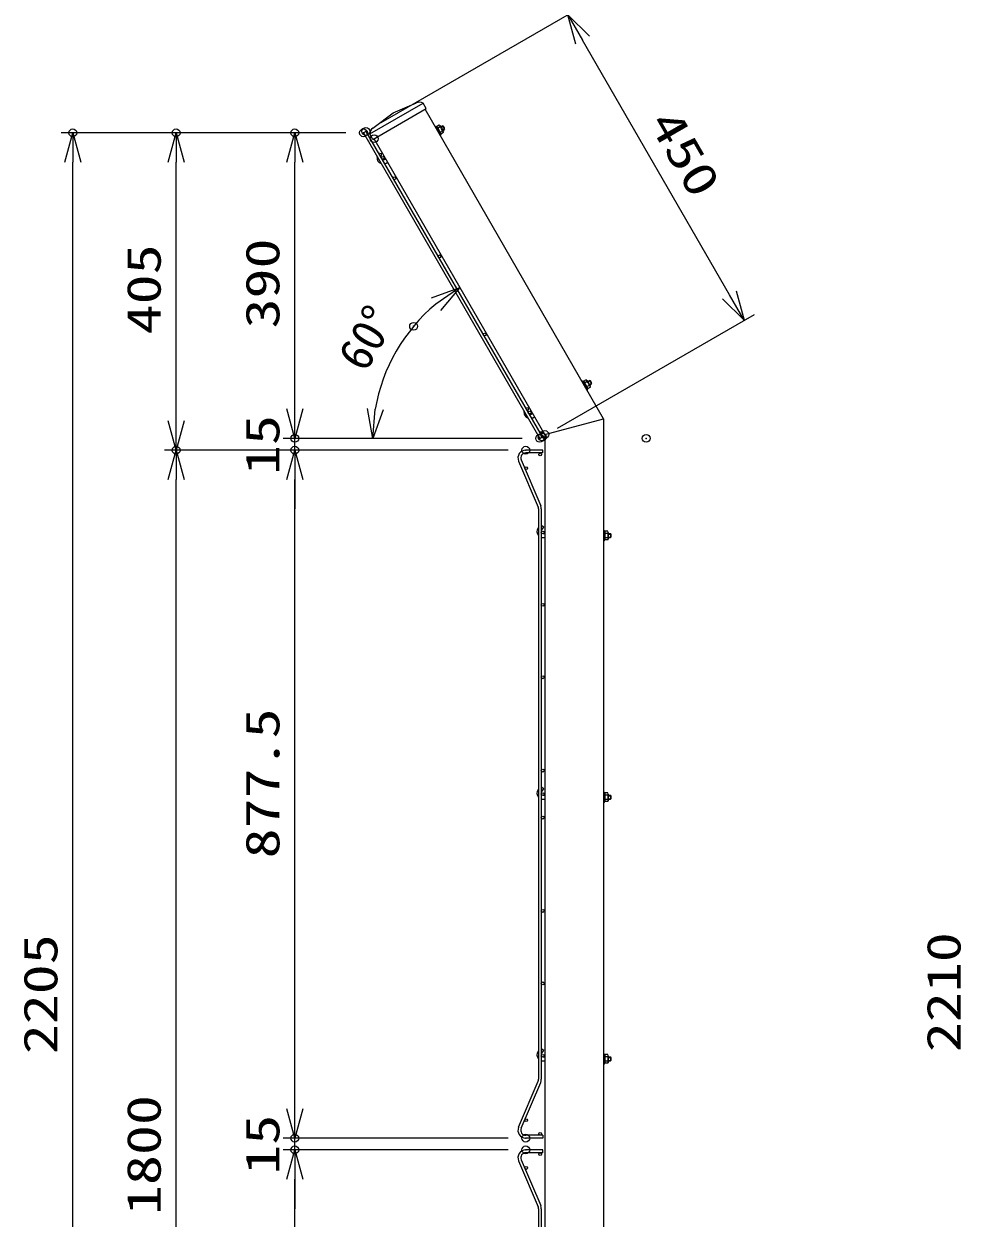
# Model space of a CAD drawing. Units: millimetres, scale not verified. Extents: x -6301 to 6299, y -4454 to 4456.
# Drawn here: x 3622 to 4818, y -39 to 1484 of the extents above; entities that cross this region are included whole.
import ezdxf
from ezdxf.enums import TextEntityAlignment as Align

# ---------------------------------------------------------------- set-up
doc = ezdxf.new("R2010")
doc.units = ezdxf.units.MM
doc.header["$LTSCALE"] = 20
doc.header["$PDMODE"] = 32
doc.header["$PDSIZE"] = 10
doc.layers.add('0-3_0', color=7, linetype='Continuous', lineweight=25)
doc.layers.add('0-9_EXTCNT-L', color=7, linetype='Continuous', lineweight=25)
doc.layers.add('0-4_DEFPOINTS', color=7, linetype='Continuous')
doc.styles.add('ＭＳ ゴシック', font='')
doc.styles.get('ＭＳ ゴシック').set_extended_font_data('MS Gothic')

# ---------------------------------------------------------------- blocks, each defined once
blk = doc.blocks.new('_Open30')
at = {"layer": '0-3_0', "color": 2}
blk.add_line((0, 0), (-20, 0), dxfattribs=at)
blk.add_lwpolyline([(-20, 5.36), (0, 0), (-20, -5.36)], dxfattribs=at)

msp = doc.modelspace()

# ---------------------------------------------------------------- linework, layer by layer
at = {"layer": '0-3_0', "color": 1}
for p, q in [((4077.68, 1358.52), (4328.92, 1503.57)), ((4032.58, 1345.47), (3669.18, 1345.47)), ((4032.58, 1345.47), (3801.04, 1345.47)), ((4032.58, 1345.47), (3952.47, 1345.47)), ((4302.68, 968.81), (4553.92, 1113.86)), ((4257.58, 955.76), (3952.47, 955.76)), ((4257.58, 955.76), (3952.47, 955.76)), ((4257.58, 955.76), (4052.06, 955.76)), ((4239.74, 940.76), (3801.04, 940.76)), ((4239.74, 940.76), (3801.04, 940.76)), ((4239.74, 940.76), (3952.47, 940.76)), ((4239.74, 940.76), (3952.47, 940.76)), ((4239.74, 63.26), (3952.47, 63.26)), ((4239.74, 63.26), (3952.47, 63.26)), ((4239.74, 48.27), (3952.47, 48.27)), ((4239.74, 48.27), (3952.47, 48.27))]:
    msp.add_line(p, q, dxfattribs=at)
at = {"layer": '0-3_0', "color": 2}
for p, q in [((4522.17, 1138.83), (4334.67, 1463.59)), ((3684.18, -821.74), (3684.18, 1307.97)), ((3816.04, 978.26), (3816.04, 1307.97)), ((3967.47, 993.26), (3967.47, 1307.97)), ((3967.47, 993.26), (3967.47, 1030.76)), ((3967.47, 940.76), (3967.47, 955.76)), ((3816.04, -821.74), (3816.04, 903.26)), ((3967.47, 903.26), (3967.47, 865.76)), ((3967.47, 100.76), (3967.47, 903.26)), ((3967.47, 100.76), (3967.47, 138.26)), ((3967.47, 48.27), (3967.47, 63.26)), ((3967.47, -791.74), (3967.47, 10.77)), ((3967.47, 10.77), (3967.47, -26.73))]:
    msp.add_line(p, q, dxfattribs=at)
at = {"layer": '0-3_0'}
for p, q in [((4063.23, 1344.05), (4131.21, 1383.3)), ((4063.23, 1344.05), (4131.21, 1383.3)), ((4067.23, 1337.12), (4135.21, 1376.37)), ((4067.23, 1337.12), (4135.21, 1376.37)), ((4135.21, 1376.37), (4131.21, 1383.3)), ((4135.21, 1376.37), (4131.21, 1383.3)), ((4361.54, 980.85), (4133.69, 1375.5)), ((4361.54, 980.85), (4133.69, 1375.5)), ((4067.23, 1337.12), (4063.23, 1344.05)), ((4067.23, 1337.12), (4063.23, 1344.05)), ((4146.45, 1353.41), (4147.14, 1353.81)), ((4146.45, 1353.41), (4147.14, 1353.81)), ((4146.45, 1353.41), (4152.95, 1342.15)), ((4146.45, 1353.41), (4152.95, 1342.15)), ((4147.14, 1353.81), (4153.64, 1342.55)), ((4147.14, 1353.81), (4153.64, 1342.55)), ((4151.7, 1355.32), (4148.11, 1353.25)), ((4151.7, 1355.32), (4148.11, 1353.25)), ((4153.08, 1352.92), (4149.5, 1350.86)), ((4153.08, 1352.92), (4149.5, 1350.86)), ((4155.84, 1348.14), (4152.26, 1346.07)), ((4155.84, 1348.14), (4152.26, 1346.07)), ((4152.81, 1354.38), (4157.06, 1347.02)), ((4152.81, 1354.38), (4157.06, 1347.02)), ((4152.95, 1342.15), (4153.64, 1342.55)), ((4152.95, 1342.15), (4153.64, 1342.55)), ((4153.59, 1353.03), (4156.01, 1354.43)), ((4153.59, 1353.03), (4156.01, 1354.43)), ((4157.22, 1345.75), (4153.64, 1343.68)), ((4157.22, 1345.75), (4153.64, 1343.68)), ((4153.64, 1342.55), (4153.64, 1343.68)), ((4153.64, 1342.55), (4153.64, 1343.68)), ((4153.89, 1352.51), (4156.68, 1354.12)), ((4153.89, 1352.51), (4156.68, 1354.12)), ((4155.89, 1349.05), (4158.68, 1350.66)), ((4155.89, 1349.05), (4158.68, 1350.66)), ((4156.01, 1354.43), (4158.61, 1349.92)), ((4156.01, 1354.43), (4158.61, 1349.92)), ((4156.19, 1348.53), (4158.61, 1349.92)), ((4156.19, 1348.53), (4158.61, 1349.92)), ((4286.54, 960.76), (4068.74, 1338)), ((4286.54, 960.76), (4068.74, 1338)), ((4072.45, 1314.61), (4072.53, 1315.24)), ((4072.45, 1314.61), (4072.53, 1315.24)), ((4078.22, 1318.89), (4074.3, 1319.37)), ((4078.22, 1318.89), (4074.3, 1319.37)), ((4077.62, 1313.98), (4078.22, 1318.89)), ((4077.62, 1313.98), (4078.22, 1318.89)), ((4081.5, 1311.41), (4083.44, 1312.53)), ((4081.5, 1311.41), (4083.44, 1312.53)), ((4084.1, 1306.9), (4086.04, 1308.03)), ((4084.1, 1306.9), (4086.04, 1308.03)), ((4333.93, 1028.69), (4334.62, 1029.09)), ((4333.93, 1028.69), (4334.62, 1029.09)), ((4333.93, 1028.69), (4340.43, 1017.43)), ((4333.93, 1028.69), (4340.43, 1017.43)), ((4334.62, 1029.09), (4341.12, 1017.83)), ((4334.62, 1029.09), (4341.12, 1017.83)), ((4339.18, 1030.59), (4335.59, 1028.52)), ((4339.18, 1030.59), (4335.59, 1028.52)), ((4340.56, 1028.2), (4336.97, 1026.13)), ((4340.56, 1028.2), (4336.97, 1026.13)), ((4343.32, 1023.41), (4339.74, 1021.35)), ((4343.32, 1023.41), (4339.74, 1021.35)), ((4340.29, 1029.66), (4344.54, 1022.3)), ((4340.29, 1029.66), (4344.54, 1022.3)), ((4341.07, 1028.31), (4343.49, 1029.7)), ((4341.07, 1028.31), (4343.49, 1029.7)), ((4344.7, 1021.02), (4341.12, 1018.95)), ((4344.7, 1021.02), (4341.12, 1018.95)), ((4341.37, 1027.79), (4344.16, 1029.4)), ((4341.37, 1027.79), (4344.16, 1029.4)), ((4343.37, 1024.32), (4346.16, 1025.93)), ((4343.37, 1024.32), (4346.16, 1025.93)), ((4343.49, 1029.7), (4346.09, 1025.2)), ((4343.49, 1029.7), (4346.09, 1025.2)), ((4343.67, 1023.81), (4346.09, 1025.2)), ((4343.67, 1023.81), (4346.09, 1025.2)), ((4340.43, 1017.43), (4341.12, 1017.83)), ((4340.43, 1017.43), (4341.12, 1017.83)), ((4341.12, 1017.83), (4341.12, 1018.95)), ((4341.12, 1017.83), (4341.12, 1018.95)), ((4259.93, 989.89), (4260.01, 990.51)), ((4259.93, 989.89), (4260.01, 990.51)), ((4265.7, 994.16), (4261.78, 994.64)), ((4265.7, 994.16), (4261.78, 994.64)), ((4265.09, 989.25), (4265.7, 994.16)), ((4265.09, 989.25), (4265.7, 994.16)), ((4268.98, 986.68), (4270.92, 987.81)), ((4268.98, 986.68), (4270.92, 987.81)), ((4271.58, 982.18), (4273.52, 983.31)), ((4271.58, 982.18), (4273.52, 983.31)), ((4278.06, 841.65), (4278.44, 842.15)), ((4278.06, 841.65), (4278.44, 842.15)), ((4285.19, 842.47), (4282.04, 844.84)), ((4285.19, 842.47), (4282.04, 844.84)), ((4282.22, 838.52), (4285.19, 842.47)), ((4282.22, 838.52), (4285.19, 842.47)), ((4361.54, 838.26), (4361.54, 825.26)), ((4361.54, 838.26), (4362.34, 838.26)), ((4361.54, 838.26), (4361.54, 825.26)), ((4361.54, 838.26), (4362.34, 838.26)), ((4362.34, 838.26), (4362.34, 825.26)), ((4362.34, 838.26), (4362.34, 825.26)), ((4284.29, 834.36), (4286.54, 834.36)), ((4284.29, 834.36), (4286.54, 834.36)), ((4284.29, 829.16), (4286.54, 829.16)), ((4284.29, 829.16), (4286.54, 829.16)), ((4361.54, 825.26), (4362.34, 825.26)), ((4361.54, 825.26), (4362.34, 825.26)), ((4362.34, 825.26), (4362.91, 826.23)), ((4362.34, 825.26), (4362.91, 826.23)), ((4367.04, 837.28), (4362.91, 837.28)), ((4367.04, 837.28), (4362.91, 837.28)), ((4367.04, 834.52), (4362.91, 834.52)), ((4367.04, 834.52), (4362.91, 834.52)), ((4367.04, 828.99), (4362.91, 828.99)), ((4367.04, 828.99), (4362.91, 828.99)), ((4367.04, 826.23), (4362.91, 826.23)), ((4367.04, 826.23), (4362.91, 826.23)), ((4367.54, 835.91), (4367.54, 827.42)), ((4367.54, 835.91), (4367.54, 827.42)), ((4367.54, 834.36), (4370.33, 834.36)), ((4367.54, 834.36), (4370.33, 834.36)), ((4367.54, 833.76), (4370.76, 833.76)), ((4367.54, 833.76), (4370.76, 833.76)), ((4367.54, 829.76), (4370.76, 829.76)), ((4367.54, 829.76), (4370.76, 829.76)), ((4367.54, 829.16), (4370.33, 829.16)), ((4367.54, 829.16), (4370.33, 829.16)), ((4370.33, 834.36), (4370.33, 829.16)), ((4370.33, 834.36), (4370.33, 829.16)), ((4278.06, 507.89), (4278.44, 508.39)), ((4285.19, 508.71), (4282.04, 511.08)), ((4282.22, 504.76), (4285.19, 508.71)), ((4361.54, 504.49), (4361.54, 491.49)), ((4361.54, 504.49), (4362.34, 504.49)), ((4362.34, 504.49), (4362.34, 491.49)), ((4367.04, 503.52), (4362.91, 503.52)), ((4284.29, 500.59), (4286.54, 500.59)), ((4284.29, 495.39), (4286.54, 495.39)), ((4361.54, 491.49), (4362.34, 491.49)), ((4362.34, 491.49), (4362.91, 492.47)), ((4367.04, 500.76), (4362.91, 500.76)), ((4367.04, 495.23), (4362.91, 495.23)), ((4367.04, 492.47), (4362.91, 492.47)), ((4367.54, 502.15), (4367.54, 493.65)), ((4367.54, 500.59), (4370.33, 500.59)), ((4367.54, 499.99), (4370.76, 499.99)), ((4367.54, 495.99), (4370.76, 495.99)), ((4367.54, 495.39), (4370.33, 495.39)), ((4370.33, 500.59), (4370.33, 495.39)), ((4278.06, 174.15), (4278.44, 174.65)), ((4285.19, 174.97), (4282.04, 177.34)), ((4282.21, 171.02), (4285.19, 174.97)), ((4361.54, 170.76), (4361.54, 157.76)), ((4361.54, 170.76), (4362.34, 170.76)), ((4362.34, 170.76), (4362.34, 157.76)), ((4367.04, 169.78), (4362.9, 169.78)), ((4367.54, 168.41), (4367.54, 159.92)), ((4284.29, 166.86), (4286.54, 166.86)), ((4284.29, 161.66), (4286.54, 161.66)), ((4361.54, 157.76), (4362.34, 157.76)), ((4362.34, 157.76), (4362.9, 158.73)), ((4367.04, 167.02), (4362.9, 167.02)), ((4367.04, 161.49), (4362.9, 161.49)), ((4367.04, 158.73), (4362.9, 158.73)), ((4367.54, 166.86), (4370.33, 166.86)), ((4367.54, 166.26), (4370.75, 166.26)), ((4367.54, 162.26), (4370.75, 162.26)), ((4367.54, 161.66), (4370.33, 161.66)), ((4370.33, 166.86), (4370.33, 161.66))]:
    msp.add_line(p, q, dxfattribs=at)
at = {"layer": '0-3_0', "color": 3}
for p, q in [((4058.19, 1347.27), (4055.08, 1345.47)), ((4058.19, 1347.27), (4055.08, 1345.47)), ((4055.08, 1345.47), (4280.08, 955.76)), ((4055.08, 1345.47), (4280.08, 955.76)), ((4058.19, 1347.27), (4283.19, 957.56)), ((4058.19, 1347.27), (4283.19, 957.56)), ((4280.08, 955.76), (4283.19, 957.56)), ((4280.08, 955.76), (4283.19, 957.56)), ((4284.04, 940.76), (4262.24, 940.76)), ((4284.04, 937.16), (4262.24, 937.16)), ((4284.04, 937.16), (4284.04, 940.76)), ((4253.03, 926.85), (4277.93, 868.2)), ((4256.35, 928.25), (4281.24, 869.6)), ((4278.44, 865.7), (4278.44, 138.32)), ((4282.04, 865.7), (4282.04, 138.32)), ((4253.03, 77.16), (4277.93, 135.81)), ((4256.35, 75.76), (4281.24, 134.41)), ((4284.04, 66.86), (4262.24, 66.86)), ((4284.04, 66.86), (4262.24, 66.86)), ((4284.04, 63.26), (4262.24, 63.26)), ((4284.04, 63.26), (4262.24, 63.26)), ((4284.04, 66.86), (4284.04, 63.26)), ((4284.04, 48.27), (4262.24, 48.27)), ((4284.04, 44.67), (4284.04, 48.27)), ((4253.03, 34.36), (4277.93, -24.29)), ((4256.35, 35.77), (4281.24, -22.88)), ((4284.04, 44.67), (4262.24, 44.67)), ((4278.44, -26.79), (4278.44, -754.17)), ((4282.04, -26.79), (4282.04, -754.17))]:
    msp.add_line(p, q, dxfattribs=at)
at = {"layer": '0-3_0'}
for points in [[(4067.04, 1351.45), (4092.97, 1371.04), (4122.9, 1383.7)], [(4067.04, 1351.45), (4092.97, 1371.04), (4122.9, 1383.7)], [(4147.14, 1353.81), (4148.11, 1353.25), (4153.64, 1343.68)], [(4147.14, 1353.81), (4148.11, 1353.25), (4153.64, 1343.68)], [(4334.62, 1029.09), (4335.59, 1028.52), (4341.12, 1018.95)], [(4334.62, 1029.09), (4335.59, 1028.52), (4341.12, 1018.95)], [(4362.34, 838.26), (4362.91, 837.28), (4362.91, 826.23)], [(4362.34, 838.26), (4362.91, 837.28), (4362.91, 826.23)], [(4362.34, 504.49), (4362.91, 503.52), (4362.91, 492.47)], [(4362.34, 170.76), (4362.9, 169.78), (4362.9, 158.73)]]:
    msp.add_lwpolyline(points, dxfattribs=at)
at = {"layer": '0-3_0', "color": 3}
for centre in [(4079.75, 1313.53), (4079.75, 1313.53), (4094.75, 1287.54), (4094.75, 1287.54), (4152.25, 1187.95), (4152.25, 1187.95), (4209.75, 1088.36), (4209.75, 1088.36), (4267.25, 988.77), (4267.25, 988.77), (4282.25, 962.79), (4282.25, 962.79), (4280.54, 935.36), (4262.77, 917.73), (4283.84, 835.76), (4283.84, 743.38), (4283.84, 651.01), (4283.84, 532.01), (4283.84, 502.01), (4283.84, 472.01), (4283.84, 353.01), (4283.84, 260.63), (4283.84, 168.26), (4262.77, 86.28), (4280.54, 68.66), (4280.54, 42.87), (4262.77, 25.24)]:
    msp.add_circle(centre, 1.8, dxfattribs=at)
at = {"layer": '0-3_0'}
for centre, radius, start, end in [((4126.67, 1375.52), 9.01, 59.76108, 114.76847), ((4126.67, 1375.52), 9.01, 59.76108, 114.76847), ((4072.24, 1344.09), 9.01, 125.23153, 180.23892), ((4072.24, 1344.09), 9.01, 125.23153, 180.23892), ((4148.18, 1351.69), 1.56, 327.51974, 92.48026), ((4148.18, 1351.69), 1.56, 327.51974, 92.48026), ((4147.24, 1346.34), 5.04, 356.51716, 63.48284), ((4147.24, 1346.34), 5.04, 356.51716, 63.48284), ((4150.95, 1353.29), 2.16, 350.19668, 69.80332), ((4150.95, 1353.29), 2.16, 350.19668, 69.80332), ((4152.25, 1346.04), 0.031, 70.87793, 349.12207), ((4152.25, 1346.04), 0.031, 70.87793, 349.12207), ((4152.36, 1344.51), 1.53, 326.8485, 94.13989), ((4152.36, 1344.51), 1.53, 326.8485, 94.13989), ((4148.07, 1346.84), 7.88, 9.48158, 50.51842), ((4148.07, 1346.84), 7.88, 9.48158, 50.51842), ((4155.84, 1348.14), 1.6998463427518892e-12, 189.43028, 186.8643), ((4155.13, 1346.13), 2.13, 349.53759, 70.46241), ((4155.84, 1348.14), 1.6998463427518892e-12, 189.43028, 186.8643), ((4155.13, 1346.13), 2.13, 349.53759, 70.46241), ((4154.68, 1350.66), 4, 349.4584, 70.5416), ((4154.68, 1350.66), 4, 349.4584, 70.5416), ((4080.2, 1313.66), 7.8, 173, 251.40962), ((4080.2, 1313.66), 7.8, 173, 251.40962), ((4080.2, 1313.66), 2.6, 173, 179.92665), ((4080.2, 1313.66), 2.6, 173, 179.92665), ((4080.2, 1313.66), 2.6, 240.07335, 300), ((4080.2, 1313.66), 2.6, 240.07335, 300), ((4080.2, 1313.66), 7.8, 283.23413, 300), ((4080.2, 1313.66), 7.8, 283.23413, 300), ((4335.66, 1026.97), 1.56, 327.51974, 92.48026), ((4335.66, 1026.97), 1.56, 327.51974, 92.48026), ((4334.72, 1021.62), 5.04, 356.51716, 63.48284), ((4334.72, 1021.62), 5.04, 356.51716, 63.48284), ((4338.43, 1028.57), 2.16, 350.19668, 69.80332), ((4338.43, 1028.57), 2.16, 350.19668, 69.80332), ((4339.73, 1021.32), 0.031, 70.87793, 349.12207), ((4339.73, 1021.32), 0.031, 70.87793, 349.12207), ((4339.84, 1019.79), 1.53, 326.8485, 94.13989), ((4339.84, 1019.79), 1.53, 326.8485, 94.13989), ((4335.55, 1022.12), 7.88, 9.48158, 50.51842), ((4335.55, 1022.12), 7.88, 9.48158, 50.51842), ((4342.61, 1021.41), 2.13, 349.53759, 70.46241), ((4342.61, 1021.41), 2.13, 349.53759, 70.46241), ((4343.32, 1023.41), 1.6998463427518892e-12, 189.43028, 186.8643), ((4343.32, 1023.41), 1.6998463427518892e-12, 189.43028, 186.8643), ((4342.16, 1025.93), 4, 349.4584, 70.5416), ((4342.16, 1025.93), 4, 349.4584, 70.5416), ((4267.68, 988.94), 7.8, 173, 251.40962), ((4267.68, 988.94), 7.8, 173, 251.40962), ((4267.68, 988.94), 2.6, 173, 179.92665), ((4267.68, 988.94), 2.6, 173, 179.92665), ((4267.68, 988.94), 2.6, 240.07335, 300), ((4267.68, 988.94), 2.6, 240.07335, 300), ((4267.68, 988.94), 7.8, 283.23413, 300), ((4267.68, 988.94), 7.8, 283.23413, 300), ((4284.29, 836.96), 7.8, 143, 221.40962), ((4284.29, 836.96), 7.8, 143, 221.40962), ((4284.29, 836.96), 2.6, 143, 149.92665), ((4284.29, 836.96), 2.6, 143, 149.92665), ((4284.29, 836.96), 2.6, 210.07335, 270), ((4284.29, 836.96), 2.6, 210.07335, 270), ((4284.29, 836.96), 7.8, 253.23413, 270), ((4284.29, 836.96), 7.8, 253.23413, 270), ((4362.88, 828.97), 0.031, 40.87793, 319.12207), ((4362.88, 828.97), 0.031, 40.87793, 319.12207), ((4362.22, 827.6), 1.53, 296.8485, 64.13989), ((4362.22, 827.6), 1.53, 296.8485, 64.13989), ((4362.19, 835.9), 1.56, 297.51974, 62.48026), ((4362.19, 835.9), 1.56, 297.51974, 62.48026), ((4358.7, 831.74), 5.04, 326.51716, 33.48284), ((4358.7, 831.74), 5.04, 326.51716, 33.48284), ((4359.66, 831.76), 7.88, 339.48158, 20.51842), ((4359.66, 831.76), 7.88, 339.48158, 20.51842), ((4367.04, 828.99), 1.6998463427518892e-12, 159.43028, 156.8643), ((4365.42, 827.61), 2.13, 319.53759, 40.46241), ((4367.04, 828.99), 1.6998463427518892e-12, 159.43028, 156.8643), ((4365.42, 827.61), 2.13, 319.53759, 40.46241), ((4365.39, 835.9), 2.16, 320.19668, 39.80332), ((4365.39, 835.9), 2.16, 320.19668, 39.80332), ((4367.29, 831.76), 4, 319.4584, 40.5416), ((4367.29, 831.76), 4, 319.4584, 40.5416), ((4284.29, 503.19), 7.8, 143, 221.40962), ((4284.29, 503.19), 2.6, 143, 149.92665), ((4362.19, 502.14), 1.56, 297.51974, 62.48026), ((4365.39, 502.14), 2.16, 320.19668, 39.80332), ((4284.29, 503.19), 2.6, 210.07335, 270), ((4284.29, 503.19), 7.8, 253.23413, 270), ((4362.88, 495.21), 0.031, 40.87793, 319.12207), ((4362.22, 493.83), 1.53, 296.8485, 64.13989), ((4358.7, 497.97), 5.04, 326.51716, 33.48284), ((4359.66, 497.99), 7.88, 339.48158, 20.51842), ((4367.04, 495.23), 1.6998463427518892e-12, 159.43028, 156.8643), ((4365.42, 493.85), 2.13, 319.53759, 40.46241), ((4367.29, 497.99), 4, 319.4584, 40.5416), ((4284.29, 169.46), 7.8, 143, 221.40962), ((4284.29, 169.46), 2.6, 143, 149.92665), ((4284.29, 169.46), 2.6, 210.07335, 270), ((4362.18, 168.4), 1.56, 297.51974, 62.48026), ((4365.38, 168.4), 2.16, 320.19668, 39.80332), ((4284.29, 169.46), 7.8, 253.23413, 270), ((4362.88, 161.47), 0.031, 40.87793, 319.12207), ((4362.21, 160.1), 1.53, 296.8485, 64.13989), ((4358.69, 164.24), 5.04, 326.51716, 33.48284), ((4359.66, 164.26), 7.88, 339.48158, 20.51842), ((4367.04, 161.49), 1.6998463427518892e-12, 159.43028, 156.8643), ((4365.42, 160.11), 2.13, 319.53759, 40.46241), ((4367.29, 164.26), 4, 319.4584, 40.5416)]:
    msp.add_arc(centre, radius, start, end, dxfattribs=at)
at = {"layer": '0-3_0', "color": 2}
msp.add_arc((4289.43, 955.76), 222.37, 129.67384, 170.32616, dxfattribs=at)
at = {"layer": '0-3_0', "color": 3}
for centre, radius, start, end in [((4262.24, 930.76), 10, 90, 203), ((4262.24, 930.76), 6.4, 90, 203), ((4272.04, 865.7), 10, 0, 23), ((4272.04, 865.7), 6.4, 0, 23), ((4272.04, 138.32), 6.4, 337, 0), ((4272.04, 138.32), 6.4, 337, 0), ((4272.04, 138.32), 10, 337, 0), ((4262.24, 73.26), 10, 157, 270), ((4262.24, 73.26), 6.4, 157, 270), ((4262.24, 38.27), 10, 90, 203), ((4262.24, 38.27), 6.4, 90, 203), ((4272.04, -26.79), 6.4, 0, 23), ((4272.04, -26.79), 10, 0, 23)]:
    msp.add_arc(centre, radius, start, end, dxfattribs=at)
at = {"layer": '0-4_DEFPOINTS'}
for p in [(3684.18, 1345.47), (3816.04, 1345.47), (3967.47, 1345.47), (4055.08, 1345.47), (4058.19, 1347.27), (4068.74, 1338), (4119.09, 1098.69), (3967.47, 955.76), (4280.08, 955.76), (4280.08, 955.76), (4283.19, 957.56), (4286.54, 960.76), (4415.84, 955.76), (3816.04, 940.76), (3967.47, 940.76), (4262.24, 940.76), (4262.24, 940.76), (3967.47, 63.26), (4262.24, 63.26), (4262.24, 63.26), (3967.47, 48.27), (4262.24, 48.27)]:
    msp.add_point(p, dxfattribs=at)
at = {"layer": '0-9_EXTCNT-L'}
for p, q in [((4286.54, 960.76), (4361.54, 980.85)), ((4286.54, 960.76), (4361.54, 980.85)), ((4361.54, 980.85), (4361.54, -1159.24)), ((4361.54, 980.85), (4361.54, -1159.24)), ((4286.54, 960.76), (4286.54, -1159.24)), ((4286.54, 960.76), (4286.54, -1159.24))]:
    msp.add_line(p, q, dxfattribs=at)

# ---------------------------------------------------------------- block references
at = {"layer": '0-3_0', "xscale": 1.875, "yscale": 1.875}
for p, rotation in [((4315.92, 1496.07), 120), ((3684.18, 1345.47), 90), ((3816.04, 1345.47), 90), ((3967.47, 1345.47), 90), ((4178.25, 1148.33), 34.83692), ((4540.92, 1106.36), 300), ((3967.47, 955.76), 270), ((3967.47, 955.76), 270), ((4067.06, 955.76), 265.16308), ((3816.04, 940.76), 270), ((3816.04, 940.76), 90), ((3967.47, 940.76), 90), ((3967.47, 940.76), 90), ((3967.47, 63.26), 270), ((3967.47, 63.26), 270), ((3967.47, 48.27), 90), ((3967.47, 48.27), 90)]:
    msp.add_blockref('_Open30', p, dxfattribs=dict(at, rotation=rotation))

# ---------------------------------------------------------------- texts
at = {"layer": '0-3_0', "color": 3, "style": 'ＭＳ ゴシック', "width": 1.3}
for s, rotation, p in [('450', 300, (4406.88, 1351.87)), ('390', 90, (3960.79, 1095.97)), ('405', 90, (3809.36, 1088.47)), ('15', 90, (3960.79, 909.09)), ('877.5', 90, (3960.79, 420.04)), ('2210', 90, (4830.07, 172.89)), ('2205', 90, (3677.51, 170.25)), ('1800', 90, (3809.36, -34.83)), ('15', 90, (3960.79, 16.6))]:
    msp.add_text(s, height=43.26, rotation=rotation, dxfattribs=at).set_placement(p, align=Align.BOTTOM_LEFT)
at = {"layer": '0-3_0', "color": 3, "style": 'ＭＳ ゴシック'}
msp.add_text('60°', height=43.3, rotation=60, dxfattribs=at).set_placement((4068.76, 1031.63), align=Align.BOTTOM_LEFT)

doc.saveas('drawing.dxf')
